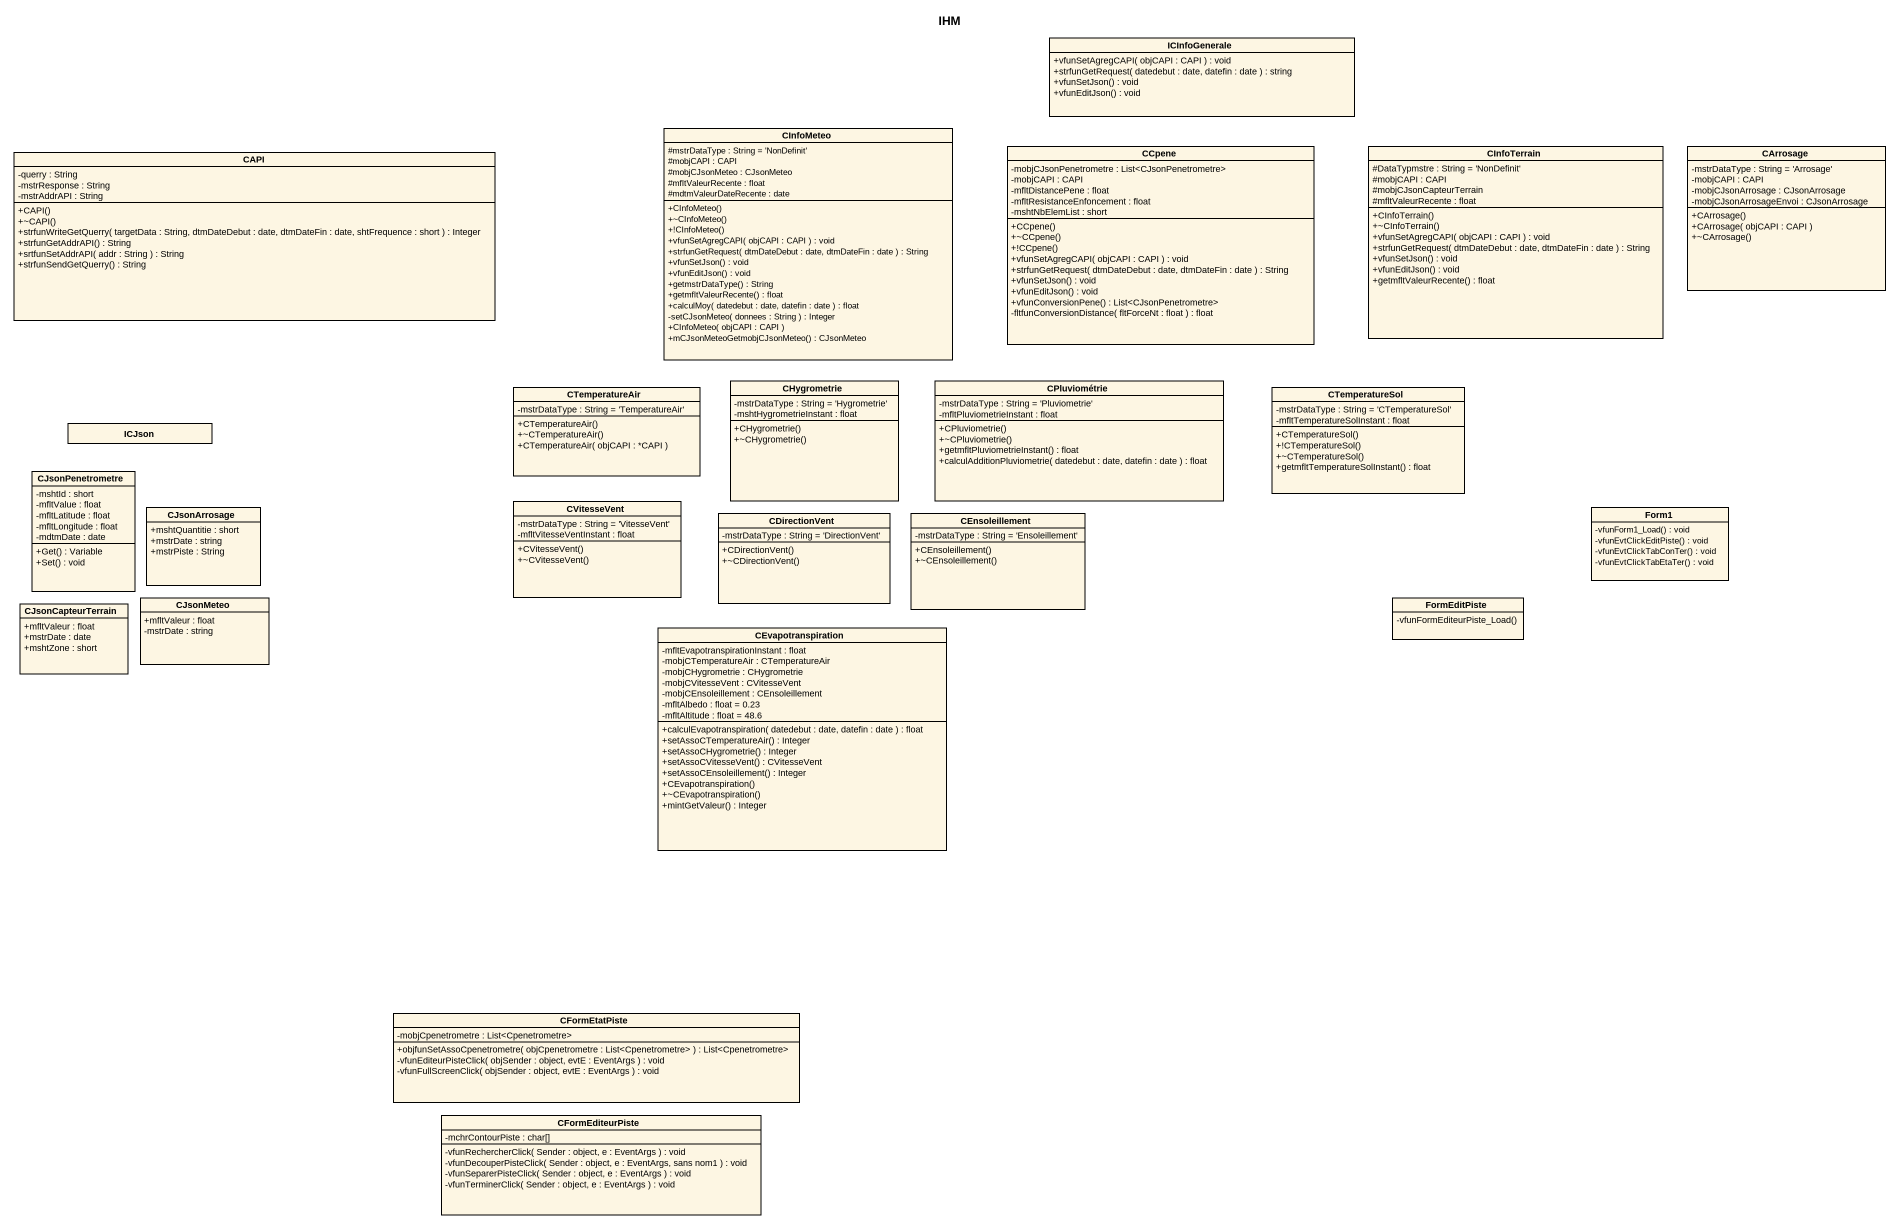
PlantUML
@startuml
title IHM
hide circle
hide empty members
skinparam classAttributeIconSize 0
class ICInfoGenerale {
  +vfunSetAgregCAPI( objCAPI : CAPI ) : void
  +strfunGetRequest( datedebut : date, datefin : date ) : string
  +vfunSetJson() : void
  +vfunEditJson() : void
}
class CAPI {
  -querry : String
  -mstrResponse : String
  -mstrAddrAPI : String
  +CAPI()
  +~CAPI()
  +strfunWriteGetQuerry( targetData : String, dtmDateDebut : date, dtmDateFin : date, shtFrequence : short ) : Integer
  +strfunGetAddrAPI() : String
  +srtfunSetAddrAPI( addr : String ) : String
  +strfunSendGetQuerry() : String
}
class CInfoMeteo {
  #mstrDataType : String = 'NonDefinit'
  #mobjCAPI : CAPI
  #mobjCJsonMeteo : CJsonMeteo
  #mfltValeurRecente : float
  #mdtmValeurDateRecente : date
  +CInfoMeteo()
  +~CInfoMeteo()
  +!CInfoMeteo()
  +vfunSetAgregCAPI( objCAPI : CAPI ) : void
  +strfunGetRequest( dtmDateDebut : date, dtmDateFin : date ) : String
  +vfunSetJson() : void
  +vfunEditJson() : void
  +getmstrDataType() : String
  +getmfltValeurRecente() : float
  +calculMoy( datedebut : date, datefin : date ) : float
  -setCJsonMeteo( donnees : String ) : Integer
  +CInfoMeteo( objCAPI : CAPI )
  +mCJsonMeteoGetmobjCJsonMeteo() : CJsonMeteo
}
class CCpene {
  -mobjCJsonPenetrometre : List<CJsonPenetrometre>
  -mobjCAPI : CAPI
  -mfltDistancePene : float
  -mfltResistanceEnfoncement : float
  -mshtNbElemList : short
  +CCpene()
  +~CCpene()
  +!CCpene()
  +vfunSetAgregCAPI( objCAPI : CAPI ) : void
  +strfunGetRequest( dtmDateDebut : date, dtmDateFin : date ) : String
  +vfunSetJson() : void
  +vfunEditJson() : void
  +vfunConversionPene() : List<CJsonPenetrometre>
  -fltfunConversionDistance( fltForceNt : float ) : float
}
class CInfoTerrain {
  #DataTypmstre : String = 'NonDefinit'
  #mobjCAPI : CAPI
  #mobjCJsonCapteurTerrain
  #mfltValeurRecente : float
  +CInfoTerrain()
  +~CInfoTerrain()
  +vfunSetAgregCAPI( objCAPI : CAPI ) : void
  +strfunGetRequest( dtmDateDebut : date, dtmDateFin : date ) : String
  +vfunSetJson() : void
  +vfunEditJson() : void
  +getmfltValeurRecente() : float
}
class CArrosage {
  -mstrDataType : String = 'Arrosage'
  -mobjCAPI : CAPI
  -mobjCJsonArrosage : CJsonArrosage
  -mobjCJsonArrosageEnvoi : CJsonArrosage
  +CArrosage()
  +CArrosage( objCAPI : CAPI )
  +~CArrosage()
}
class CTemperatureAir {
  -mstrDataType : String = 'TemperatureAir'
  +CTemperatureAir()
  +~CTemperatureAir()
  +CTemperatureAir( objCAPI : *CAPI )
}
class CHygrometrie {
  -mstrDataType : String = 'Hygrometrie'
  -mshtHygrometrieInstant : float
  +CHygrometrie()
  +~CHygrometrie()
}
class CPluviométrie {
  -mstrDataType : String = 'Pluviometrie'
  -mfltPluviometrieInstant : float
  +CPluviometrie()
  +~CPluviometrie()
  +getmfltPluviometrieInstant() : float
  +calculAdditionPluviometrie( datedebut : date, datefin : date ) : float
}
class CTemperatureSol {
  -mstrDataType : String = 'CTemperatureSol'
  -mfltTemperatureSolInstant : float
  +CTemperatureSol()
  +!CTemperatureSol()
  +~CTemperatureSol()
  +getmfltTemperatureSolInstant() : float
}
class ICJson
class CJsonPenetrometre {
  -mshtId : short
  -mfltValue : float
  -mfltLatitude : float
  -mfltLongitude : float
  -mdtmDate : date
  +Get() : Variable
  +Set() : void
}
class CVitesseVent {
  -mstrDataType : String = 'VitesseVent'
  -mfltVitesseVentInstant : float
  +CVitesseVent()
  +~CVitesseVent()
}
class CJsonArrosage {
  +mshtQuantitie : short
  +mstrDate : string
  +mstrPiste : String
}
class CDirectionVent {
  -mstrDataType : String = 'DirectionVent'
  +CDirectionVent()
  +~CDirectionVent()
}
class CEnsoleillement {
  -mstrDataType : String = 'Ensoleillement'
  +CEnsoleillement()
  +~CEnsoleillement()
}
class Form1 {
  -vfunForm1_Load() : void
  -vfunEvtClickEditPiste() : void
  -vfunEvtClickTabConTer() : void
  -vfunEvtClickTabEtaTer() : void
}
class CJsonCapteurTerrain {
  +mfltValeur : float
  +mstrDate : date
  +mshtZone : short
}
class CJsonMeteo {
  +mfltValeur : float
  -mstrDate : string
}
class FormEditPiste {
  -vfunFormEditeurPiste_Load()
}
class CEvapotranspiration {
  -mfltEvapotranspirationInstant : float
  -mobjCTemperatureAir : CTemperatureAir
  -mobjCHygrometrie : CHygrometrie
  -mobjCVitesseVent : CVitesseVent
  -mobjCEnsoleillement : CEnsoleillement
  -mfltAlbedo : float = 0.23
  -mfltAltitude : float = 48.6
  +calculEvapotranspiration( datedebut : date, datefin : date ) : float
  +setAssoCTemperatureAir() : Integer
  +setAssoCHygrometrie() : Integer
  +setAssoCVitesseVent() : CVitesseVent
  +setAssoCEnsoleillement() : Integer
  +CEvapotranspiration()
  +~CEvapotranspiration()
  +mintGetValeur() : Integer
}
class CFormEtatPiste {
  -mobjCpenetrometre : List<Cpenetrometre>
  +objfunSetAssoCpenetrometre( objCpenetrometre : List<Cpenetrometre> ) : List<Cpenetrometre>
  -vfunEditeurPisteClick( objSender : object, evtE : EventArgs ) : void
  -vfunFullScreenClick( objSender : object, evtE : EventArgs ) : void
}
class CFormEditeurPiste {
  -mchrContourPiste : char[]
  -vfunRechercherClick( Sender : object, e : EventArgs ) : void
  -vfunDecouperPisteClick( Sender : object, e : EventArgs, sans nom1 ) : void
  -vfunSeparerPisteClick( Sender : object, e : EventArgs ) : void
  -vfunTerminerClick( Sender : object, e : EventArgs ) : void
}
@enduml
